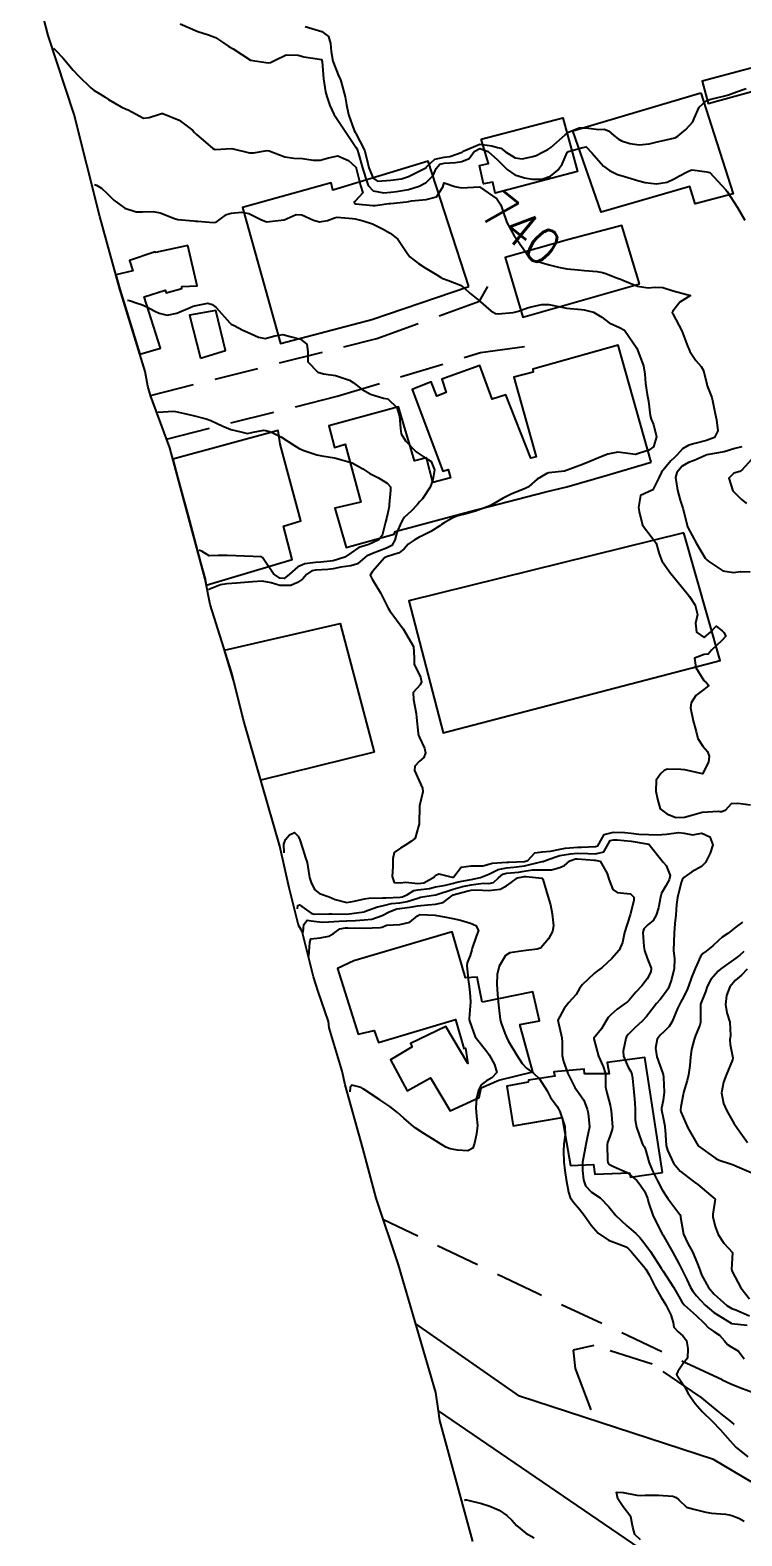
# Model space of a CAD drawing. Header units: metres. Extents: x 298520 to 308411, y 7433745 to 7450750.
# Drawn here: x 298591.7 to 298672.1, y 7450317.5 to 7450487.6 of the extents above; entities that cross this region are included whole.
import ezdxf
from ezdxf.enums import TextEntityAlignment as Align

# ---------------------------------------------------------------- set-up
doc = ezdxf.new("R2010")
doc.units = ezdxf.units.M
doc.header["$LTSCALE"] = 10
doc.linetypes.add('DASHED', pattern=[0.75, 0.5, -0.25])
for name, color, linetype in [('Area', 45, 'Continuous'), ('Cotas', 45, 'Continuous'), ('Curvas de Nivel 1m', 11, 'Continuous'), ('Curvas de Nivel 5m', 15, 'Continuous'), ('Edificações', 30, 'Continuous'), ('Vias Primárias', 230, 'Continuous'), ('Vias Secundárias', 230, 'DASHED')]:
    doc.layers.add(name, color=color, linetype=linetype)
doc.styles.add('Style-STANDARD', font='STANDARD.shx')

msp = doc.modelspace()

# ---------------------------------------------------------------- linework, layer by layer
at = {"layer": 'Area'}
msp.add_polyline3d([(298641.7, 7450316.89, 745.4), (298637.96, 7450330.57, 744.81), (298637.81, 7450331.65, 744.82), (298637.54, 7450333.7, 744.84), (298633.31, 7450348.13, 744.28), (298630.79, 7450355.68, 744.31), (298629.28, 7450361.3, 744.52), (298627.28, 7450368.46, 745.79), (298626.94, 7450370.02, 747.58), (298625.48, 7450374.92, 747.92), (298625.39, 7450375.61, 747.98), (298624.24, 7450378.99, 747.91), (298623.73, 7450380.66, 745.77), (298622.45, 7450385.78, 744.86), (298622.03, 7450386.51, 743.09), (298620.95, 7450390.7, 741.72), (298619.93, 7450395.42, 741.68), (298615.84, 7450409.54, 760.35), (298614.44, 7450415.07, 757.65), (298612.04, 7450422.72, 741.49), (298611.47, 7450425.57, 747.42), (298607.48, 7450440.42, 743.22), (298605.32, 7450446.33, 742.67), (298605.01, 7450447.38, 742.59), (298604.72, 7450449.04, 742.55), (298601.84, 7450458.34, 744.01), (298599.6, 7450466.53, 746.72), (298596.69, 7450478.05, 741.09), (298593.77, 7450486.99, 739.72), (298591.72, 7450494.84, 739.21)], dxfattribs=at)
at = {"layer": 'Curvas de Nivel 1m', "flags": 128}
for points, elevation in [([(298608.66, 7450488.29), (298610.65, 7450487.43), (298611.84, 7450487.05), (298612.64, 7450486.74), (298613.44, 7450486.23), (298614.16, 7450485.75), (298614.63, 7450485.46), (298616.61, 7450484.19), (298618.61, 7450483.88), (298618.86, 7450483.91), (298619.31, 7450484.16), (298620.62, 7450484.78), (298622, 7450484.75), (298622.62, 7450484.58), (298624.39, 7450484.32), (298624.61, 7450484.27), (298624.65, 7450484.14), (298624.66, 7450484.1), (298624.68, 7450484.03), (298624.86, 7450482.1), (298625.08, 7450480.6), (298625.22, 7450480.09), (298625.54, 7450479.07), (298626.01, 7450478.08), (298626.53, 7450477.31), (298627.35, 7450476.06), (298628.5, 7450474.37), (298628.67, 7450474.05), (298628.76, 7450473.78), (298629.25, 7450472.04), (298629.57, 7450470.92), (298629.88, 7450470.04), (298630.44, 7450469.42), (298631.64, 7450469.22), (298632.44, 7450469.29), (298633.08, 7450469.35), (298634.44, 7450469.58), (298635.63, 7450469.96), (298636.45, 7450470.38), (298637.24, 7450471.16), (298637.57, 7450471.94), (298637.96, 7450472.45), (298638.47, 7450472.56), (298639.75, 7450472.65), (298640.48, 7450472.75), (298641.29, 7450473.09), (298641.87, 7450473.89), (298642.5, 7450474.2), (298643.44, 7450473.87), (298644.48, 7450472.93), (298645.6, 7450471.85), (298646.46, 7450471.24), (298647.53, 7450470.9), (298648.45, 7450470.76), (298649.49, 7450470.76), (298650.46, 7450471.09), (298651.31, 7450471.78), (298651.78, 7450472.46), (298652.37, 7450473.76), (298652.49, 7450473.86), (298653.98, 7450474.27), (298654.5, 7450474.39), (298655.13, 7450473.73), (298656.47, 7450472.22), (298657.15, 7450471.71), (298658.04, 7450471.27), (298658.46, 7450471.15), (298659.2, 7450470.94), (298660.45, 7450470.55), (298661.18, 7450470.38), (298662.45, 7450470.24), (298663.66, 7450470.42), (298664.45, 7450470.79), (298664.98, 7450471.09), (298665.98, 7450471.6), (298666.31, 7450471.76), (298666.47, 7450471.79), (298668.14, 7450471.57), (298668.41, 7450471.51), (298668.46, 7450471.49), (298670.27, 7450469.55), (298670.44, 7450469.34), (298671.58, 7450467.54), (298672.4, 7450466.12)], 739), ([(298622.76, 7450488.01), (298624.65, 7450487.43), (298625.41, 7450486.85), (298625.65, 7450486.08), (298625.72, 7450485.18), (298625.91, 7450484.08), (298626.59, 7450482.33), (298626.72, 7450482.07), (298626.81, 7450481.84), (298627.3, 7450480.06), (298627.45, 7450479.16), (298627.68, 7450478.06), (298628.32, 7450476.25), (298628.42, 7450476.05), (298628.51, 7450475.9), (298629.46, 7450474.04), (298629.8, 7450472.71), (298629.96, 7450472.04), (298630.45, 7450470.87), (298630.95, 7450470.52), (298632.45, 7450470.62), (298633.65, 7450470.79), (298634.45, 7450471.04), (298636.25, 7450471.95), (298636.38, 7450472.03), (298636.47, 7450472.13), (298637.41, 7450473.01), (298638.48, 7450473.23), (298639.1, 7450473.3), (298640.49, 7450473.81), (298640.55, 7450473.85), (298640.63, 7450473.91), (298642.5, 7450474.69), (298643.84, 7450474.53), (298644.5, 7450474.34), (298644.88, 7450474.24), (298645.41, 7450473.85), (298646.48, 7450473.17), (298647.26, 7450473.05), (298648.49, 7450473.31), (298648.86, 7450473.44), (298649.59, 7450473.8), (298650.18, 7450474.11), (298650.5, 7450474.33), (298652.12, 7450475.77), (298652.52, 7450476.04), (298653.72, 7450476.55), (298654.52, 7450476.55), (298655.9, 7450476.35), (298656.52, 7450476.38), (298657.02, 7450476.21), (298657.61, 7450475.7), (298658.11, 7450475.29), (298658.51, 7450475.08), (298659.42, 7450474.76), (298660.5, 7450474.61), (298661.6, 7450474.75), (298662.51, 7450474.96), (298663.05, 7450475.09), (298664.51, 7450475.42), (298664.65, 7450475.48), (298664.84, 7450475.62), (298665.76, 7450476.37), (298666.53, 7450477.23), (298666.71, 7450477.6), (298667.26, 7450478.88), (298668.04, 7450479.58), (298668.57, 7450479.79), (298670.01, 7450480.12), (298670.57, 7450480.26), (298671.48, 7450480.63), (298672.58, 7450481)], 738), ([(298599, 7450470.16), (298599.22, 7450470.06), (298599.76, 7450469.75), (298600.43, 7450469.13), (298601.16, 7450468.37), (298602.41, 7450467.48), (298603.68, 7450467.07), (298604.4, 7450467.05), (298605.62, 7450467.1), (298606.4, 7450466.94), (298608.02, 7450466.29), (298608.39, 7450466.19), (298610.17, 7450466.04), (298610.39, 7450466.02), (298610.66, 7450465.99), (298612.39, 7450465.86), (298612.72, 7450465.9), (298613.19, 7450466.23), (298613.88, 7450466.75), (298614.4, 7450466.92), (298615.59, 7450467.02), (298616.4, 7450466.88), (298617.76, 7450466.18), (298618.39, 7450465.93), (298620.39, 7450466.14), (298621.77, 7450466.76), (298622.4, 7450466.72), (298623.72, 7450466.11), (298624.39, 7450465.92), (298625.28, 7450466.09), (298626.09, 7450466.38), (298626.4, 7450466.44), (298628.13, 7450466.32), (298628.4, 7450466.26), (298629.32, 7450466.04), (298630.39, 7450465.7), (298631.51, 7450465.14), (298632.38, 7450464.66), (298633.23, 7450463.99), (298634.35, 7450462.27), (298634.59, 7450461.98), (298635.58, 7450461.21), (298636.33, 7450460.74), (298637.65, 7450459.94), (298638.07, 7450459.68), (298638.32, 7450459.55), (298638.94, 7450459.31), (298640.31, 7450458.77), (298640.81, 7450458.4), (298641.37, 7450457.89), (298642.29, 7450457.11), (298643.74, 7450455.87), (298644.27, 7450455.58), (298644.58, 7450455.54), (298646.27, 7450455.69), (298646.88, 7450455.83), (298647.88, 7450456.21), (298648.28, 7450456.32), (298649.51, 7450456.58), (298650.28, 7450456.59), (298651.77, 7450456.28), (298652.28, 7450456.18), (298653.99, 7450456.03), (298654.28, 7450456), (298655.32, 7450455.73), (298656.27, 7450455.18), (298657.09, 7450454.54), (298658.26, 7450453.99), (298658.82, 7450453.68), (298660.22, 7450451.67), (298660.96, 7450449.66), (298661.12, 7450448.73), (298661.2, 7450447.66), (298661.4, 7450446.42), (298661.53, 7450445.66), (298661.74, 7450444.05), (298661.84, 7450443.65), (298662.12, 7450443.03), (298662.45, 7450441.64), (298662.09, 7450440.52), (298661.59, 7450440.15), (298660.08, 7450439.67), (298658.09, 7450439.93), (298656.96, 7450439.71), (298656.08, 7450439.35), (298654.93, 7450438.88), (298654.07, 7450438.54), (298652.06, 7450437.77), (298650.27, 7450437.58), (298650.06, 7450437.52), (298648.98, 7450436.86), (298648.04, 7450436.04), (298647.9, 7450435.95), (298647.61, 7450435.82), (298646.03, 7450435.18), (298645.14, 7450434.73), (298644.02, 7450434.08), (298643.61, 7450433.87), (298642.01, 7450433.24), (298640.94, 7450432.96), (298640, 7450432.72), (298639.43, 7450432.49), (298638.47, 7450431.93), (298638.18, 7450431.74), (298637.99, 7450431.61), (298636.97, 7450430.95), (298635.97, 7450430.46), (298635.63, 7450430.3), (298635.07, 7450429.97), (298634.41, 7450429.52), (298633.95, 7450429), (298633.39, 7450428.54), (298631.94, 7450428.09), (298631.72, 7450428), (298630.36, 7450426.45), (298630.1, 7450426.03), (298630.35, 7450425.59), (298631.28, 7450424.02), (298631.88, 7450422.84), (298632.16, 7450422.29), (298632.33, 7450422), (298633.84, 7450419.98), (298635.02, 7450417.97), (298635.09, 7450416.68), (298635.08, 7450415.97), (298635.78, 7450414.52), (298635.92, 7450413.96), (298635.77, 7450413.63), (298634.95, 7450412.78), (298635.01, 7450411.97), (298635.3, 7450410.39), (298635.34, 7450409.96), (298635.52, 7450408.15), (298635.57, 7450407.96), (298635.7, 7450407.69), (298636.24, 7450406.5), (298636.36, 7450405.95), (298636.19, 7450405.44), (298635.67, 7450405.01), (298635.16, 7450404.47), (298635.13, 7450403.97), (298635.64, 7450402.81), (298636.03, 7450401.96), (298636.05, 7450401.54), (298635.7, 7450399.96), (298635.69, 7450399.88), (298635.66, 7450397.96), (298635.65, 7450397.89), (298635.58, 7450397.69), (298635.2, 7450396.33), (298634.79, 7450395.97), (298634.03, 7450395.5), (298633.55, 7450395.21), (298632.84, 7450394.7), (298632.68, 7450393.99), (298632.66, 7450393.13), (298632.59, 7450391.99), (298632.84, 7450391.32), (298633.51, 7450391.28), (298634.13, 7450391.35), (298635.51, 7450391.2), (298636.19, 7450391.27), (298637.37, 7450391.94), (298637.43, 7450392.02), (298637.52, 7450392.15), (298637.87, 7450392.29), (298639.37, 7450391.91), (298639.5, 7450391.9), (298639.53, 7450391.91), (298640.39, 7450393.03), (298641.53, 7450393.21), (298642.85, 7450393.19), (298643.53, 7450393.4), (298643.89, 7450393.5), (298645.53, 7450393.6), (298645.77, 7450393.6), (298647.53, 7450393.68), (298647.91, 7450393.81), (298648.69, 7450394.66), (298649.55, 7450394.78), (298650.46, 7450394.87), (298651.55, 7450395.09), (298652.14, 7450395.18), (298653.56, 7450395.29), (298653.99, 7450395.31), (298655.56, 7450395.38), (298655.83, 7450395.45), (298655.98, 7450395.72), (298656.55, 7450396.74), (298657.58, 7450397.01), (298658.85, 7450396.95), (298659.58, 7450396.89), (298660.44, 7450396.79), (298661.57, 7450396.72), (298662.52, 7450396.7), (298663.57, 7450396.79), (298664.92, 7450396.96), (298665.58, 7450396.87), (298666.49, 7450396.68), (298667.58, 7450396.87), (298668.48, 7450396.48), (298668.8, 7450395.57), (298668.5, 7450394.62), (298667.99, 7450393.58), (298667.53, 7450393.11), (298666.44, 7450392.51), (298665.52, 7450391.87), (298665.33, 7450391.6), (298665.22, 7450391.31), (298664.81, 7450389.61), (298664.7, 7450388.83), (298664.61, 7450387.61), (298664.51, 7450386.67), (298664.45, 7450385.61), (298664.39, 7450384.65), (298664.38, 7450383.62), (298664.47, 7450382.68), (298664.42, 7450381.61), (298664.14, 7450380.37), (298663.89, 7450379.62), (298663.71, 7450379.28), (298663.36, 7450378.75), (298662.86, 7450378.12), (298662.45, 7450377.64), (298661.97, 7450377.01), (298661.33, 7450376.18), (298660.83, 7450375.66), (298660.04, 7450374.95), (298659.3, 7450374.2), (298659.07, 7450373.91), (298658.98, 7450373.68), (298658.69, 7450372.27), (298658.73, 7450371.69), (298659.26, 7450370.47), (298659.55, 7450369.97), (298659.66, 7450369.67), (298659.74, 7450369.18), (298659.87, 7450367.67), (298659.98, 7450366.43), (298660.02, 7450365.67), (298660.03, 7450364.51), (298660.18, 7450363.67), (298660.76, 7450362.06), (298660.91, 7450361.65), (298661.02, 7450361.52), (298661.15, 7450361.26), (298661.63, 7450359.65), (298662, 7450358.76), (298662.55, 7450357.64), (298663.09, 7450356.59), (298663.73, 7450355.62), (298665.06, 7450353.81), (298665.14, 7450353.68), (298665.15, 7450353.61), (298665.15, 7450353.52), (298665.51, 7450351.6), (298665.99, 7450350.56), (298666.5, 7450349.59), (298667, 7450348.42), (298667.32, 7450347.58), (298667.54, 7450347.01), (298668.32, 7450345.57), (298668.96, 7450344.82), (298669.63, 7450344.23), (298670.4, 7450343.54), (298670.94, 7450343.21), (298671.42, 7450343.04), (298672.93, 7450342.37)], 741), ([(298602.7, 7450457.1), (298602.95, 7450457.03), (298603.91, 7450456.71), (298604.28, 7450456.6), (298604.89, 7450456.33), (298605.8, 7450455.85), (298606.27, 7450455.61), (298607.18, 7450455.38), (298608.27, 7450455.62), (298609.77, 7450456.27), (298610.14, 7450456.4), (298610.28, 7450456.44), (298611.78, 7450456.75), (298612.28, 7450456.61), (298612.74, 7450456.24), (298614.26, 7450454.51), (298614.42, 7450454.38), (298614.74, 7450454.21), (298615.75, 7450453.7), (298616.25, 7450453.48), (298617.5, 7450452.92), (298618.24, 7450452.76), (298619.35, 7450453.05), (298620.24, 7450453.19), (298621.09, 7450452.98), (298622.24, 7450452.67), (298622.95, 7450452.11), (298623.08, 7450451.25), (298623.07, 7450450.11), (298624.19, 7450448.94), (298624.84, 7450448.75), (298626.19, 7450448.57), (298627.76, 7450448.05), (298628.18, 7450447.8), (298629.2, 7450447.01), (298630.16, 7450446.45), (298631.63, 7450446.01), (298632.1, 7450445.94), (298632.15, 7450445.92), (298633.11, 7450444.96), (298633.42, 7450443.99), (298633.53, 7450442.58), (298633.63, 7450441.98), (298634.1, 7450441.2), (298635.31, 7450439.97), (298636.08, 7450439.42), (298636.99, 7450438.87), (298637.38, 7450437.94), (298637.18, 7450436.81), (298636.9, 7450435.95), (298636.02, 7450434.64), (298635.69, 7450434.29), (298635.41, 7450433.97), (298634.73, 7450433.25), (298634, 7450432.57), (298633.75, 7450432.22), (298633.63, 7450431.98), (298633.13, 7450430.83), (298632.9, 7450429.99), (298632.57, 7450429.38), (298631.95, 7450429.06), (298630.38, 7450428.46), (298629.95, 7450428.3), (298629.75, 7450428.22), (298629.52, 7450428.03), (298628.68, 7450427.3), (298627.93, 7450427.09), (298626.8, 7450426.93), (298625.93, 7450426.75), (298625.35, 7450426.67), (298623.93, 7450426.59), (298623.52, 7450426.51), (298622.93, 7450426.11), (298622.46, 7450425.56), (298621.91, 7450425.18), (298621.17, 7450424.86), (298619.9, 7450424.86), (298618.92, 7450425.15), (298617.91, 7450425.34), (298616.83, 7450425.27), (298615.91, 7450425.18), (298615.01, 7450425.11), (298613.91, 7450425.05), (298613.21, 7450424.92), (298611.9, 7450424.42), (298611.85, 7450424.42)], 742), ([(298606.09, 7450444.48), (298606.13, 7450444.45), (298607.9, 7450444.53), (298608.14, 7450444.51), (298609.13, 7450444.28), (298610.13, 7450444.06), (298611.58, 7450443.7), (298612.13, 7450443.48), (298613.49, 7450442.85), (298614.12, 7450442.58), (298614.39, 7450442.49), (298615.52, 7450442.2), (298616.11, 7450442.05), (298616.27, 7450442.03), (298616.89, 7450442.18), (298618.12, 7450442.4), (298618.33, 7450442.38), (298618.97, 7450442.16), (298620.11, 7450441.63), (298621.51, 7450440.71), (298622.09, 7450440.35), (298622.63, 7450440.11), (298624.08, 7450439.61), (298624.67, 7450439.5), (298626.07, 7450439.28), (298627.04, 7450439.03), (298628.07, 7450438.7), (298629.28, 7450438.04), (298630.06, 7450437.52), (298631.05, 7450437.01), (298632.04, 7450436.42), (298632.41, 7450436), (298632.41, 7450435.61), (298632.27, 7450434), (298632.24, 7450433.77), (298632, 7450432.59), (298631.85, 7450432), (298631.47, 7450430.51), (298631.1, 7450430.01), (298629.96, 7450429.49), (298628.85, 7450429.14), (298627.95, 7450428.53), (298627.24, 7450428.06), (298625.94, 7450427.65), (298624.55, 7450427.48), (298623.94, 7450427.46), (298622.73, 7450427.32), (298621.93, 7450426.95), (298621.01, 7450426.13), (298620.4, 7450425.66), (298619.92, 7450425.67), (298619.18, 7450426.16), (298617.94, 7450428.01), (298617.86, 7450428.09), (298615.94, 7450428.17), (298614.95, 7450428.21), (298613.97, 7450428.25), (298613.94, 7450428.25), (298613.91, 7450428.25), (298612.94, 7450428.23), (298611.98, 7450428.21), (298611.94, 7450428.22), (298611.14, 7450428.69), (298610.8, 7450428.85)], 743), ([(298672.09, 7450440.52), (298671.28, 7450440.35), (298670.09, 7450439.96), (298668.11, 7450439.6), (298668.08, 7450439.59), (298668.05, 7450439.58), (298666.69, 7450438.98), (298666.07, 7450438.76), (298665.35, 7450438.32), (298664.74, 7450437.61), (298664.6, 7450437.07), (298664.81, 7450435.61), (298665.13, 7450434.5), (298665.41, 7450433.61), (298665.9, 7450431.69), (298665.92, 7450431.6), (298665.99, 7450431.42), (298666.97, 7450429.59), (298667.95, 7450427.95), (298668.12, 7450427.75), (298668.35, 7450427.57), (298669.93, 7450426.52), (298671.13, 7450426.33), (298671.93, 7450426.44), (298673.02, 7450426.42)], 739), ([(298673.53, 7450439.51), (298672.07, 7450437.88), (298671.85, 7450437.75), (298671.18, 7450437.54), (298670.62, 7450436.98), (298671.06, 7450435.54), (298672.02, 7450434.61), (298672.62, 7450434.12)], 738), ([(298620.41, 7450394.67), (298620.38, 7450395.66), (298620.55, 7450396.16), (298621.02, 7450396.69), (298621.57, 7450396.95), (298621.97, 7450396.53), (298622.16, 7450396.12), (298622.51, 7450395.07), (298622.82, 7450394.11), (298622.99, 7450393.57), (298623.24, 7450392.1), (298623.27, 7450391.87), (298623.5, 7450391.19), (298623.88, 7450390.48), (298624.39, 7450390.09), (298625.49, 7450389.68), (298626.15, 7450389.41), (298627.48, 7450389.07), (298628.32, 7450389.2), (298629.48, 7450389.48), (298629.98, 7450389.53), (298631.49, 7450389.58), (298631.89, 7450389.6), (298633.49, 7450389.64), (298633.78, 7450389.69), (298634.32, 7450389.97), (298635.04, 7450390.42), (298635.5, 7450390.47), (298636.8, 7450390.65), (298637.5, 7450390.83), (298638.6, 7450391.02), (298639.51, 7450391.24), (298640.04, 7450391.38), (298641.51, 7450391.66), (298642.58, 7450391.87), (298643.52, 7450392.24), (298644.57, 7450392.8), (298645.52, 7450392.99), (298646.32, 7450393.04), (298647.53, 7450393.19), (298649.39, 7450393.65), (298649.53, 7450393.67), (298649.65, 7450393.67), (298649.91, 7450393.79), (298651.08, 7450394.23), (298651.54, 7450394.35), (298652.73, 7450394.57), (298653.55, 7450394.63), (298654.68, 7450394.6), (298655.55, 7450394.57), (298656.48, 7450394.77), (298657.03, 7450395.71), (298657.22, 7450396.05), (298657.57, 7450396.14), (298658, 7450396.12), (298659.57, 7450395.98), (298661.56, 7450395.65), (298663.21, 7450393.63), (298663.53, 7450393.23), (298664, 7450392.11), (298663.86, 7450391.62), (298663.51, 7450390.94), (298663.02, 7450390.11), (298662.91, 7450389.64), (298662.67, 7450388.45), (298662.4, 7450387.64), (298662.06, 7450387.04), (298661.45, 7450386.52), (298661.01, 7450386.09), (298660.89, 7450385.66), (298661, 7450384.08), (298661.08, 7450383.65), (298661.4, 7450382.78), (298661.83, 7450381.65), (298661.81, 7450381.23), (298661.38, 7450380.42), (298660.79, 7450379.66), (298660.1, 7450378.93), (298659.35, 7450378.03), (298659.17, 7450377.85), (298658.93, 7450377.68), (298658.01, 7450377.02), (298657.33, 7450376.41), (298656.98, 7450376.05), (298656.77, 7450375.71), (298656.25, 7450374.77), (298655.37, 7450373.72), (298655.35, 7450373.66), (298655.91, 7450371.71), (298656.43, 7450370.54), (298656.69, 7450369.71), (298656.69, 7450368.25), (298656.79, 7450367.7), (298657.21, 7450366.15), (298657.3, 7450365.7), (298657.32, 7450365.58), (298657.49, 7450363.7), (298657.45, 7450363.42), (298657.17, 7450362.62), (298656.92, 7450361.94), (298656.88, 7450361.7), (298656.91, 7450359.93), (298656.94, 7450359.7), (298657.13, 7450359.45), (298657.57, 7450359.25), (298659.12, 7450358.57), (298660.22, 7450357.66), (298660.61, 7450357.17), (298661.09, 7450356.44), (298661.42, 7450355.65), (298661.55, 7450355.17), (298662.07, 7450353.64), (298663.03, 7450351.71), (298663.08, 7450351.63), (298663.15, 7450351.52), (298664.26, 7450349.62), (298664.99, 7450348.22), (298665.3, 7450347.61), (298665.86, 7450346.48), (298666.3, 7450345.59), (298666.54, 7450345.17), (298666.95, 7450344.65), (298667.95, 7450343.57), (298668.93, 7450342.74), (298670.88, 7450341.54), (298670.9, 7450341.53), (298670.91, 7450341.52), (298672.7, 7450341.31)], 742), ([(298621.91, 7450388.35), (298621.95, 7450388.72), (298622.14, 7450388.79), (298623.46, 7450387.87), (298623.8, 7450387.75), (298625.46, 7450387.77), (298625.78, 7450387.76), (298627.46, 7450387.74), (298629.45, 7450388.02), (298629.49, 7450388.03), (298630.93, 7450388.55), (298631.47, 7450388.69), (298632.54, 7450388.93), (298633.48, 7450389.03), (298634.29, 7450389.16), (298635.49, 7450389.55), (298635.81, 7450389.64), (298637.49, 7450389.93), (298637.52, 7450389.94), (298639.5, 7450390.57), (298640.54, 7450390.86), (298641.5, 7450391.06), (298642.86, 7450391.23), (298643.51, 7450391.22), (298644.04, 7450391.32), (298644.6, 7450391.85), (298645.11, 7450392.25), (298645.52, 7450392.36), (298646.85, 7450392.49), (298647.52, 7450392.59), (298648.45, 7450392.74), (298649.52, 7450392.73), (298650.57, 7450392.73), (298651.53, 7450393), (298652.06, 7450393.23), (298652.66, 7450393.76), (298653.3, 7450393.99), (298653.54, 7450394), (298655.42, 7450393.84), (298655.53, 7450393.83), (298656.09, 7450393.71), (298656.88, 7450392.35), (298657.05, 7450391.7), (298657.5, 7450390.53), (298658.01, 7450390.2), (298659.5, 7450390.03), (298659.89, 7450389.67), (298659.87, 7450389.28), (298659.46, 7450387.67), (298658.83, 7450385.68), (298658.59, 7450384.52), (298658.23, 7450383.69), (298657.4, 7450382.74), (298656.87, 7450382.23), (298656.3, 7450381.71), (298655.79, 7450381.32), (298655.39, 7450381.02), (298654.05, 7450379.74), (298653.76, 7450379.35), (298653.36, 7450378.68), (298652.94, 7450378.17), (298652.53, 7450377.76), (298652.01, 7450377.09), (298651.32, 7450375.77), (298651.75, 7450373.77), (298651.79, 7450373.27), (298651.8, 7450371.76), (298651.93, 7450371.1), (298652.44, 7450369.76), (298653.23, 7450368.15), (298653.51, 7450367.75), (298654.23, 7450366.75), (298654.61, 7450365.73), (298654.72, 7450365.25), (298654.86, 7450363.72), (298654.59, 7450362.3), (298654.45, 7450361.73), (298654.3, 7450360.89), (298654.1, 7450359.74), (298654.07, 7450358.78), (298654.2, 7450357.73), (298654.43, 7450357.06), (298655.09, 7450356.36), (298656.07, 7450355.71), (298657.07, 7450354.69), (298657.85, 7450353.69), (298659.05, 7450352.56), (298660.12, 7450351.66), (298660.58, 7450351.21), (298661.02, 7450350.67), (298661.75, 7450349.64), (298662.98, 7450347.75), (298663.05, 7450347.63), (298663.19, 7450347.42), (298664.36, 7450345.62), (298664.95, 7450344.54), (298665.29, 7450343.95), (298665.58, 7450343.6), (298666.93, 7450342.43), (298667.79, 7450341.57), (298668.34, 7450341), (298668.9, 7450340.61), (298669.54, 7450340.19), (298670.13, 7450339.55), (298670.47, 7450339.13), (298670.89, 7450338.86), (298671.72, 7450338.37), (298672.34, 7450337.52)], 743), ([(298622.55, 7450385.66), (298622.63, 7450386.57), (298622.98, 7450387.05), (298623.45, 7450386.98), (298624.69, 7450386.85), (298625.45, 7450386.89), (298626.59, 7450386.94), (298627.45, 7450386.97), (298628.45, 7450387.04), (298629.45, 7450387.09), (298630.3, 7450387.18), (298631.46, 7450387.6), (298632.26, 7450388), (298633.12, 7450388.33), (298633.47, 7450388.39), (298634.86, 7450388.58), (298635.47, 7450388.69), (298636.61, 7450388.81), (298637.48, 7450388.87), (298638.34, 7450389.06), (298639.48, 7450389.91), (298641.04, 7450390.35), (298641.5, 7450390.45), (298642.12, 7450390.5), (298643.5, 7450390.42), (298644.78, 7450390.56), (298645.5, 7450390.93), (298646.03, 7450391.31), (298646.75, 7450391.83), (298647.36, 7450391.97), (298647.51, 7450392), (298647.71, 7450392.01), (298649.51, 7450391.8), (298649.55, 7450391.79), (298649.61, 7450391.69), (298650.19, 7450389.78), (298650.47, 7450388.79), (298650.67, 7450387.78), (298650.8, 7450386.43), (298650.7, 7450385.78), (298650.24, 7450384.97), (298649.42, 7450383.98), (298649.31, 7450383.9), (298648.96, 7450383.8), (298647.41, 7450383.59), (298645.87, 7450383.37), (298645.41, 7450383.08), (298644.68, 7450381.85), (298644.46, 7450380.93), (298644.43, 7450379.85), (298644.5, 7450378.71), (298644.58, 7450377.85), (298644.65, 7450377.17), (298644.81, 7450375.85), (298644.9, 7450375.43), (298645.31, 7450374.31), (298645.49, 7450373.84), (298645.71, 7450373.42), (298646.66, 7450371.83), (298647.26, 7450370.88), (298647.78, 7450370.34), (298648.56, 7450369.8), (298649.24, 7450369.15), (298650.08, 7450367.78), (298650.46, 7450367.03), (298651.21, 7450366.03), (298651.37, 7450365.77), (298651.52, 7450365.44), (298652.1, 7450363.76), (298652.12, 7450362.81), (298651.99, 7450361.76), (298651.94, 7450360.97), (298651.99, 7450359.76), (298652.1, 7450358.78), (298652.24, 7450357.76), (298652.5, 7450356.35), (298652.7, 7450355.75), (298653.08, 7450355.21), (298653.75, 7450354.42), (298654.29, 7450353.73), (298655.05, 7450352.63), (298655.85, 7450351.71), (298657.03, 7450350.93), (298658.23, 7450350.47), (298659.02, 7450350.16), (298659.29, 7450349.95), (298659.54, 7450349.67), (298660.99, 7450347.99), (298661.25, 7450347.65), (298661.63, 7450346.99), (298662.3, 7450345.64), (298662.95, 7450344.52), (298663.48, 7450343.62), (298664.08, 7450342.47), (298664.31, 7450341.62), (298664.39, 7450341.1), (298664.9, 7450340.55), (298665.42, 7450340.13), (298665.83, 7450339.6), (298665.98, 7450338.69), (298665.96, 7450337.59), (298665.47, 7450336.99), (298664.85, 7450336.08), (298664.72, 7450335.74), (298664.76, 7450335.61), (298664.84, 7450335.51), (298665.62, 7450334.39), (298666.02, 7450333.59), (298666.81, 7450332.46), (298667.61, 7450331.57), (298668.78, 7450330.44), (298669.62, 7450329.55), (298670.76, 7450328.25), (298671.09, 7450327.87), (298671.4, 7450327.53), (298672.74, 7450326.44)], 744), ([(298672.3, 7450383.52), (298671.84, 7450383.09), (298671.41, 7450382.78), (298669.69, 7450381.56), (298669.39, 7450381.3), (298668.59, 7450380.36), (298668.17, 7450379.57), (298667.96, 7450378.98), (298667.41, 7450377.58), (298667.4, 7450377.52), (298667.43, 7450375.58), (298667.42, 7450375.49), (298667.32, 7450375.2), (298666.86, 7450374.02), (298666.7, 7450373.59), (298666.41, 7450372.46), (298666.29, 7450371.59), (298666.19, 7450370.66), (298666.06, 7450369.59), (298665.9, 7450368.94), (298665.48, 7450367.6), (298665.44, 7450367.38), (298665.21, 7450365.97), (298665.16, 7450365.6), (298665.17, 7450365.57), (298665.2, 7450365.42), (298665.98, 7450363.59), (298667.15, 7450361.58), (298669.14, 7450360.14), (298669.53, 7450359.94), (298670.79, 7450359.54), (298671.13, 7450359.43), (298671.3, 7450359.36), (298673.12, 7450358.56)], 739), ([(298672.67, 7450381.52), (298672.05, 7450380.86), (298671.38, 7450380.29), (298670.74, 7450379.54), (298670.36, 7450378.55), (298670.24, 7450377.55), (298670.4, 7450376.61), (298670.74, 7450375.54), (298670.79, 7450374.05), (298670.71, 7450373.54), (298670.77, 7450373.02), (298671.08, 7450371.53), (298671.03, 7450371.29), (298670.31, 7450369.54), (298670.02, 7450368.77), (298669.78, 7450367.55), (298670.01, 7450366.35), (298670.38, 7450365.54), (298671.18, 7450364.13), (298671.59, 7450363.53), (298672.72, 7450361.95)], 738)]:
    msp.add_lwpolyline(points, dxfattribs=dict(at, elevation=elevation))
at = {"layer": 'Curvas de Nivel 5m', "flags": 128}
for points, elevation in [([(298594.35, 7450485.54), (298594.62, 7450485.3), (298595.4, 7450484.44), (298596.59, 7450483.05), (298597.17, 7450482.42), (298598.57, 7450481.05), (298598.94, 7450480.78), (298599.59, 7450480.39), (298600.19, 7450480.02), (298600.56, 7450479.76), (298601.99, 7450478.93), (298602.55, 7450478.67), (298602.77, 7450478.59), (298603.19, 7450478.35), (298604.53, 7450477.64), (298605.15, 7450477.7), (298606.54, 7450478.16), (298606.7, 7450478.15), (298608.53, 7450477.4), (298610.04, 7450476.27), (298610.27, 7450476.03), (298610.51, 7450475.8), (298612.31, 7450474.24), (298612.49, 7450474.13), (298612.62, 7450474.11), (298614.49, 7450474.22), (298616.49, 7450473.73), (298616.94, 7450473.74), (298618.49, 7450473.98), (298618.7, 7450473.95), (298620.48, 7450473.28), (298621.49, 7450473.12), (298622.48, 7450473.1), (298623.68, 7450472.91), (298624.47, 7450472.89), (298625.39, 7450473.17), (298626.48, 7450473.38), (298627.68, 7450472.86), (298628.46, 7450472.16), (298628.52, 7450472.05), (298628.53, 7450471.98), (298629.03, 7450470.04), (298629.27, 7450469.21), (298628.43, 7450468.28), (298628.29, 7450468.18), (298628.34, 7450468.05), (298628.42, 7450467.99), (298628.5, 7450467.97), (298630.42, 7450467.76), (298630.69, 7450467.76), (298632.23, 7450468), (298632.42, 7450468.02), (298634.21, 7450468.2), (298634.43, 7450468.24), (298634.77, 7450468.32), (298636.43, 7450468.45), (298637.62, 7450468.75), (298638.35, 7450469.93), (298638.37, 7450470.01), (298638.45, 7450470.34), (298639.69, 7450469.92), (298640.44, 7450469.78), (298642.44, 7450469.88), (298644.43, 7450468.53), (298644.86, 7450467.86), (298645.1, 7450467.17), (298645.55, 7450465.85), (298646.38, 7450464.35), (298646.59, 7450464.06), (298646.76, 7450463.83), (298647.64, 7450462.53), (298648.11, 7450461.81), (298648.25, 7450461.72), (298648.34, 7450461.68), (298648.53, 7450461.62), (298650.34, 7450461.09), (298651.37, 7450460.81), (298652.33, 7450460.64), (298653.58, 7450460.5), (298654.33, 7450460.43), (298655.73, 7450460.32), (298656.33, 7450460.22), (298656.71, 7450460.1), (298657.75, 7450459.7), (298658.17, 7450459.54), (298658.32, 7450459.49), (298658.65, 7450459.35), (298660.31, 7450458.66), (298661.5, 7450458.47), (298662.31, 7450458.54), (298663.17, 7450458.5), (298664.31, 7450458.15), (298666.3, 7450457.6), (298665.06, 7450456.84), (298664.28, 7450455.85), (298664.22, 7450455.68), (298664.23, 7450455.62), (298664.24, 7450455.59), (298664.27, 7450455.54), (298665.31, 7450453.61), (298666, 7450451.83), (298666.08, 7450451.6), (298666.22, 7450451.27), (298666.9, 7450450.28), (298667.49, 7450449.58), (298667.75, 7450449.13), (298668.13, 7450447.58), (298668.18, 7450447.4), (298668.68, 7450446.1), (298668.79, 7450445.57), (298669.02, 7450444.44), (298669.21, 7450443.56), (298669.37, 7450442.31), (298668.99, 7450441.57), (298668.1, 7450441.24), (298666.77, 7450440.91), (298666.09, 7450440.71), (298665.39, 7450440.31), (298664.78, 7450439.61), (298664.44, 7450439.26), (298664.08, 7450438.94), (298663.01, 7450437.64), (298662.69, 7450437), (298662.03, 7450435.65), (298660.65, 7450435.04), (298660.42, 7450433.67), (298660.47, 7450433.2), (298660.86, 7450431.66), (298661.97, 7450430.25), (298662.4, 7450429.64), (298662.76, 7450428.45), (298663.06, 7450427.63), (298663.92, 7450426.39), (298664.55, 7450425.61), (298665.9, 7450423.95), (298666.17, 7450423.6), (298666.82, 7450422.65), (298667.07, 7450421.59), (298666.86, 7450420.59), (298666.97, 7450419.59), (298667.84, 7450418.98), (298668.55, 7450419.57), (298669.17, 7450420.25), (298669.85, 7450419.75), (298670.03, 7450419.55), (298670.26, 7450419.13), (298669.83, 7450418.63), (298668.67, 7450417.57), (298668.27, 7450417.12), (298667.82, 7450417.06), (298666.73, 7450416.67), (298666.88, 7450415.59), (298667.78, 7450414.13), (298668.08, 7450413.88), (298668.37, 7450413.57), (298667.77, 7450413.13), (298666.9, 7450412.45), (298666.37, 7450411.59), (298666.3, 7450411.04), (298666.58, 7450409.59), (298666.92, 7450408.38), (298667.12, 7450407.59), (298667.69, 7450406.72), (298668.22, 7450406.11), (298668.38, 7450405.57), (298668.32, 7450404.92), (298667.65, 7450403.58), (298665.66, 7450404.03), (298665.21, 7450404.06), (298663.66, 7450404.13), (298663.31, 7450403.98), (298662.95, 7450403.64), (298662.4, 7450402.89), (298662.35, 7450401.64), (298662.55, 7450400.71), (298662.86, 7450399.64), (298663.6, 7450399.08), (298664.63, 7450398.65), (298665.59, 7450398.68), (298666.29, 7450398.89), (298667.6, 7450399.25), (298669.42, 7450399.37), (298669.6, 7450399.35), (298669.82, 7450399.33), (298670.27, 7450399.54), (298670.92, 7450400.23), (298671.61, 7450400.26), (298673.06, 7450400.07)], 740), ([(298623.19, 7450382.96), (298623.29, 7450384.53), (298623.43, 7450384.94), (298624.45, 7450385.07), (298625.43, 7450385.26), (298625.97, 7450385.54), (298626.69, 7450386.07), (298627.32, 7450386.18), (298627.44, 7450386.19), (298627.58, 7450386.2), (298629.44, 7450386.16), (298631.23, 7450386.22), (298631.45, 7450386.28), (298631.94, 7450386.5), (298633.45, 7450386.58), (298634.59, 7450386.83), (298635.46, 7450387.55), (298635.72, 7450387.7), (298637.46, 7450387.64), (298638.9, 7450387.36), (298639.46, 7450387.24), (298640.3, 7450387.06), (298641.45, 7450386.74), (298642.04, 7450386.47), (298642.35, 7450385.88), (298642.1, 7450385.21), (298641.64, 7450383.89), (298641.59, 7450383.7), (298641.4, 7450383.07), (298641.05, 7450382.24), (298641.01, 7450381.89), (298641.22, 7450380.04), (298641.25, 7450379.89), (298641.36, 7450378.91), (298641.43, 7450377.89), (298641.43, 7450377.8), (298641.33, 7450376.43), (298641.29, 7450375.93), (298641.29, 7450375.89), (298641.32, 7450375.68), (298641.98, 7450373.88), (298643.28, 7450372.21), (298643.54, 7450371.87), (298644.17, 7450370.76), (298644.41, 7450369.85), (298643.86, 7450369.24), (298643.24, 7450368.91), (298642.64, 7450368.47), (298642.34, 7450367.88), (298642.13, 7450366.96), (298642.04, 7450365.88), (298642.13, 7450364.94), (298642.23, 7450363.88), (298642.12, 7450362.93), (298641.9, 7450361.88), (298641.72, 7450361.31), (298641.14, 7450361.02), (298639.98, 7450361.07), (298639.15, 7450361.22), (298638.65, 7450361.42), (298637.87, 7450361.93), (298637.16, 7450362.38), (298636.16, 7450362.96), (298635.18, 7450363.59), (298634.73, 7450363.97), (298633.92, 7450364.7), (298633.2, 7450365.34), (298632.33, 7450366), (298631.21, 7450366.76), (298629.31, 7450368.03), (298629.22, 7450368.09), (298629.09, 7450368.17), (298628.05, 7450368.41), (298627.86, 7450368.15), (298627.81, 7450367.69)], 745), ([(298672.16, 7450386.82), (298671.45, 7450386.31), (298670.5, 7450385.54), (298669.85, 7450385.14), (298669.43, 7450384.78), (298668.82, 7450384.16), (298668.05, 7450383.57), (298667.69, 7450383.3), (298667.41, 7450382.96), (298666.98, 7450382), (298666.82, 7450381.59), (298666.4, 7450380.57), (298666.06, 7450379.59), (298665.86, 7450379.1), (298665.35, 7450378.1), (298665.17, 7450377.78), (298665.07, 7450377.6), (298664.82, 7450377.09), (298664.23, 7450375.62), (298663.88, 7450375.06), (298663.31, 7450374.47), (298662.86, 7450374.08), (298662.51, 7450373.64), (298662.33, 7450372.59), (298662.47, 7450371.64), (298663.16, 7450369.73), (298663.19, 7450369.63), (298663.25, 7450369.3), (298663.31, 7450367.63), (298663.21, 7450366.7), (298663, 7450365.84), (298663, 7450365.63), (298663.19, 7450364.72), (298663.37, 7450363.81), (298663.4, 7450363.63), (298663.43, 7450363.38), (298663.54, 7450361.63), (298663.67, 7450361.1), (298664.37, 7450359.62), (298665.12, 7450358.7), (298666.6, 7450357.59), (298666.89, 7450357.37), (298667.1, 7450357.2), (298669.08, 7450355.56), (298668.79, 7450353.84), (298668.8, 7450353.56), (298669.05, 7450352.45), (298669.39, 7450351.55), (298670.05, 7450350.57), (298671.01, 7450349.53), (298670.92, 7450347.59), (298670.94, 7450347.53), (298670.95, 7450347.5), (298670.98, 7450347.39), (298671.97, 7450345.52), (298672.95, 7450344.31)], 740), ([(298640.76, 7450321.56), (298640.79, 7450321.57), (298640.83, 7450321.59), (298640.98, 7450321.59), (298642.67, 7450321.17), (298643.64, 7450320.89), (298644.66, 7450320.44), (298645.53, 7450319.84), (298646.1, 7450319.28), (298646.64, 7450318.68), (298647.69, 7450317.81), (298648.63, 7450317.32)], 745), ([(298660.62, 7450317.07), (298660, 7450317.67), (298659.79, 7450318.52), (298659.53, 7450319.67), (298658.67, 7450320.82), (298658.08, 7450321.69), (298657.93, 7450322.45), (298658.69, 7450322.42), (298660.24, 7450322.11), (298660.69, 7450322.09), (298661.15, 7450322.11), (298662.68, 7450322.13), (298664.29, 7450322.01), (298664.68, 7450321.85), (298664.98, 7450321.61), (298665.85, 7450320.77), (298666.66, 7450320.54), (298668.01, 7450320.21), (298668.66, 7450320.07), (298670.23, 7450319.97), (298670.66, 7450319.91), (298670.96, 7450319.84), (298671.74, 7450319.52), (298672.33, 7450319.19)], 745)]:
    msp.add_lwpolyline(points, dxfattribs=dict(at, elevation=elevation))
at = {"layer": 'Edificações'}
for points in [[(298677.51, 7450484.47), (298667.61, 7450481.8), (298668.26, 7450479.31), (298674.29, 7450480.96), (298674.47, 7450480.23), (298675.91, 7450480.58), (298675.74, 7450481.3), (298675.49, 7450482.52), (298677.78, 7450483.16)], [(298667.44, 7450480.51), (298671.11, 7450469.08), (298666.8, 7450467.95), (298666.2, 7450469.92), (298656.21, 7450467.02), (298652.98, 7450476.22)], [(298642.65, 7450475.26), (298651.87, 7450477.68), (298653.54, 7450471.62), (298644.21, 7450469.17), (298643.95, 7450470.41), (298642.91, 7450470.22), (298642.45, 7450472.3), (298643.47, 7450472.51)], [(298641.24, 7450458.61), (298636.67, 7450472.77), (298625.91, 7450469.51), (298625.7, 7450470.35), (298615.69, 7450467.56), (298619.97, 7450452.18), (298630.31, 7450454.89)], [(298660.51, 7450458.92), (298658.53, 7450465.52), (298652.55, 7450463.94), (298645.36, 7450461.91), (298647.35, 7450455.15)], [(298609.53, 7450463.27), (298605.86, 7450462.45), (298605.85, 7450462.54), (298602.94, 7450461.57), (298603.32, 7450460.4), (298601.4, 7450459.94), (298601.84, 7450458.34), (298602.79, 7450455.27), (298604.11, 7450451), (298606.44, 7450451.66), (298604.59, 7450457.45), (298606.96, 7450458.21), (298607.07, 7450457.93), (298608.86, 7450458.41), (298608.86, 7450458.62), (298610.57, 7450458.71)], [(298610.96, 7450450.54), (298613.79, 7450451.4), (298612.7, 7450455.92), (298609.71, 7450455.38)], [(298661.84, 7450438.8), (298658.12, 7450452.02), (298648.47, 7450449.29), (298648.53, 7450448.97), (298646.32, 7450448.37), (298648.84, 7450439.38), (298648.26, 7450439.23), (298645.42, 7450446.41), (298643.88, 7450445.9), (298642.51, 7450449.69), (298638.22, 7450448.17), (298638.71, 7450446.64), (298637.64, 7450446.24), (298637, 7450447.87), (298634.84, 7450446.98), (298638.33, 7450437.77), (298638.92, 7450437.97), (298639.17, 7450437.03), (298637.19, 7450436.5), (298636.49, 7450439.27), (298635.1, 7450438.94), (298633.32, 7450445.02), (298625.45, 7450442.9), (298626.08, 7450440.46), (298627.29, 7450440.81), (298629.05, 7450434.27), (298626.14, 7450433.61), (298627.4, 7450429.14), (298632.83, 7450430.66), (298632.92, 7450430.97), (298641.36, 7450433.23), (298649.93, 7450435.44), (298652.33, 7450436.01), (298656.87, 7450437.32)], [(298663.14, 7450358.57), (298661.14, 7450371.56), (298656.88, 7450370.99), (298657.09, 7450369.69), (298654.32, 7450369.7), (298654.26, 7450370.23), (298650.85, 7450369.93), (298650.95, 7450369.44), (298647.99, 7450369), (298647.96, 7450368.77), (298645.54, 7450368.32), (298646.25, 7450363.82), (298651.8, 7450364.77), (298652.73, 7450359.35), (298655.34, 7450359.48), (298655.49, 7450358.39), (298659.41, 7450358.54), (298659.52, 7450358.04)]]:
    msp.add_lwpolyline(points, close=True, dxfattribs=at)
at = {"layer": 'Edificações', "elevation": 746.05}
msp.add_lwpolyline([(298611.6, 7450424.91), (298621.29, 7450427.79), (298620.34, 7450431.57), (298622.29, 7450432.17), (298619.95, 7450440.81), (298619.73, 7450442.38), (298607.82, 7450439.13), (298608.4, 7450436.99), (298609.7, 7450432.15), (298610.96, 7450427.45), (298611.47, 7450425.57)], close=True, dxfattribs=at)
at = {"layer": 'Edificações'}
for points in [[(298665.54, 7450430.82), (298634.47, 7450423.11), (298638.37, 7450408.23), (298669.65, 7450416.4), (298665.54, 7450430.82)], [(298642.75, 7450377.81), (298642.18, 7450380.64), (298640.87, 7450380.54), (298639.38, 7450385.75), (298628.28, 7450382.45), (298626.43, 7450381.61), (298628.74, 7450374.18), (298630.56, 7450374.61), (298631.07, 7450373.24), (298639.74, 7450375.86), (298640.68, 7450372.58), (298640.89, 7450372.61), (298641.15, 7450370.89), (298638.66, 7450375.07), (298634.68, 7450373.14), (298634.87, 7450372.75), (298632.39, 7450371.29), (298634.3, 7450367.8), (298636.92, 7450369.26), (298639.14, 7450365.51), (298642.41, 7450367.05), (298642.65, 7450368.11), (298644.65, 7450368.99), (298648.49, 7450369.93)], [(298648.49, 7450369.93), (298647.02, 7450375.26), (298649.23, 7450375.71), (298648.47, 7450378.95), (298642.75, 7450377.81)]]:
    msp.add_lwpolyline(points, dxfattribs=at)
at = {"layer": 'Edificações', "elevation": 752.4}
msp.add_lwpolyline([(298613.66, 7450417.56), (298626.72, 7450420.57), (298630.56, 7450406.03), (298617.77, 7450402.87), (298615.84, 7450409.54), (298614.74, 7450413.89), (298613.66, 7450417.56)], dxfattribs=at)
at = {"layer": 'Vias Primárias', "elevation": 710.86}
msp.add_lwpolyline([(298756.92, 7450264.1), (298748.97, 7450275.05), (298733.94, 7450291.46), (298722.51, 7450300.66), (298718.95, 7450302.85), (298708.45, 7450307.43), (298700.43, 7450310.02), (298692.36, 7450313.47), (298684.23, 7450317.05), (298668.89, 7450326.16), (298646.96, 7450333.3), (298635.26, 7450341.48)], dxfattribs=at)
at = {"layer": 'Vias Primárias', "elevation": 751.2}
msp.add_lwpolyline([(298736.24, 7450249.95, 0.04932), (298718.89, 7450271.05, 0.054827), (298688.23, 7450297.15), (298661.3, 7450315.61), (298637.81, 7450331.65)], format="xyb", dxfattribs=at)
at = {"layer": 'Vias Secundárias'}
for points, elevation in [([(298605.32, 7450446.33), (298630.85, 7450452.76), (298642.47, 7450456.97), (298643.41, 7450458.63)], 742.67), ([(298607.12, 7450441.4), (298626.37, 7450446.23), (298642.58, 7450451.16), (298649.21, 7450452.1)], 743.13)]:
    msp.add_lwpolyline(points, dxfattribs=dict(at, elevation=elevation))
for points in [[(298798.54, 7450374.35), (298798.15, 7450376.55), (298789.17, 7450374.27), (298784.31, 7450373.01, 0.096409), (298775.77, 7450368.92, -0.244531), (298768.65, 7450367.78, -0.016771), (298759.84, 7450371.04, 0.152803), (298745.54, 7450372.25, 0.075307), (298733.4, 7450367.56, 0.046166), (298724.33, 7450361.2, 0.097545), (298714.65, 7450349.04, -0.056583), (298707.64, 7450339.12, -0.274006), (298686.54, 7450330.29, -0.067072), (298669.84, 7450335.14), (298649.01, 7450344.89), (298631.61, 7450353.21)], [(298691.25, 7450324.32), (298693.37, 7450324.64), (298699.96, 7450326.69), (298710.7, 7450329.98), (298729, 7450336.64), (298729.75, 7450334.04), (298701.14, 7450325.11), (298695.69, 7450323.3, -0.137812), (298684.22, 7450322.78, -0.08529), (298677.95, 7450325.42, -0.034245), (298667.33, 7450333.27), (298661.97, 7450336.9), (298655.35, 7450339.02), (298653.02, 7450338.49), (298653.25, 7450336.42), (298655.49, 7450330.52)]]:
    msp.add_lwpolyline(points, format="xyb", dxfattribs=at)

# ---------------------------------------------------------------- texts
at = {"layer": 'Cotas', "style": 'Style-STANDARD'}
msp.add_text('740', height=4, rotation=320.8794, dxfattribs=at).set_placement((298647.17, 7450465.2, 740), align=Align.MIDDLE_CENTER)

doc.saveas('drawing.dxf')
